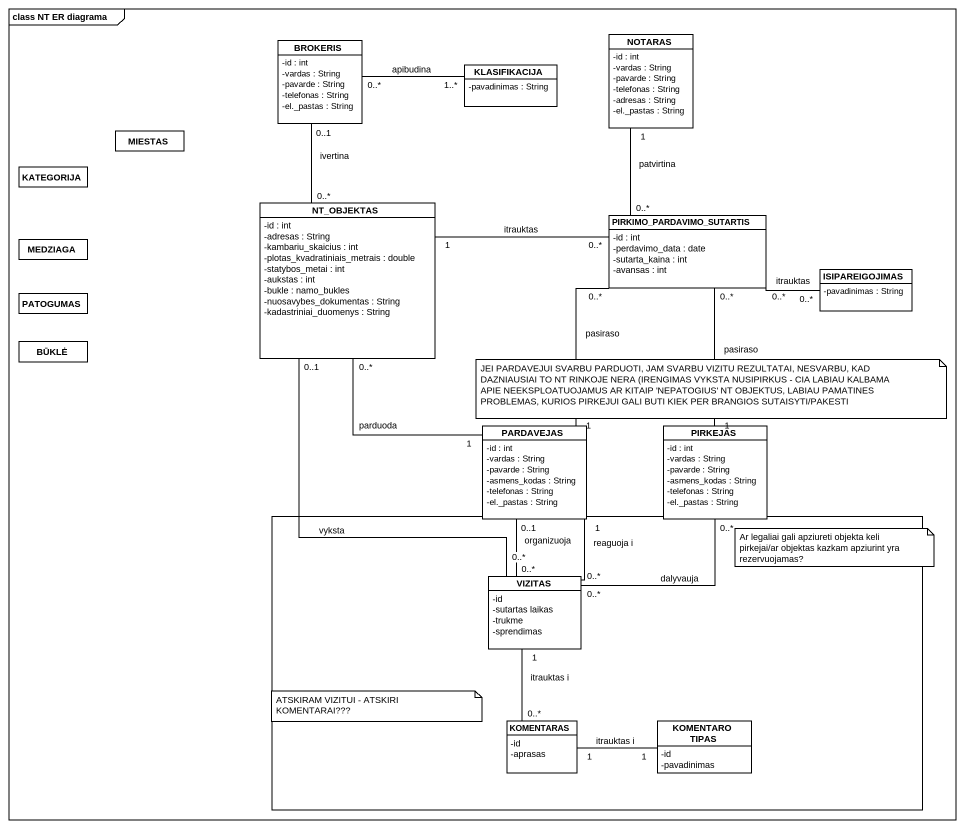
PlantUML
@startuml
mainframe class NT ER diagrama
hide circle
hide empty members
skinparam classAttributeIconSize 0
class BROKERIS {
  -id : int
  -vardas : String
  -pavarde : String
  -telefonas : String
  -el._pastas : String
}
class NOTARAS {
  -id : int
  -vardas : String
  -pavarde : String
  -telefonas : String
  -adresas : String
  -el._pastas : String
}
class KLASIFIKACIJA {
  -pavadinimas : String
}
class MIESTAS
class KATEGORIJA
class NT_OBJEKTAS {
  -id : int
  -adresas : String
  -kambariu_skaicius : int
  -plotas_kvadratiniais_metrais : double
  -statybos_metai : int
  -aukstas : int
  -bukle : namo_bukles
  -nuosavybes_dokumentas : String
  -kadastriniai_duomenys : String
}
class PIRKIMO_PARDAVIMO_SUTARTIS {
  -id : int
  -perdavimo_data : date
  -sutarta_kaina : int
  -avansas : int
}
class MEDZIAGA
class ISIPAREIGOJIMAS {
  -pavadinimas : String
}
class PATOGUMAS
class BŪKLĖ
class PARDAVEJAS {
  -id : int
  -vardas : String
  -pavarde : String
  -asmens_kodas : String
  -telefonas : String
  -el._pastas : String
}
class PIRKEJAS {
  -id : int
  -vardas : String
  -pavarde : String
  -asmens_kodas : String
  -telefonas : String
  -el._pastas : String
}
rectangle " " as rectangle1 {
  class VIZITAS {
    -id
    -sutartas laikas
    -trukme
    -sprendimas
  }
  class KOMENTARAS {
    -id
    -aprasas
  }
  class "KOMENTARO TIPAS" as KOMENTARO_TIPAS {
    -id
    -pavadinimas
  }
}
BROKERIS "0..1" -- "0..*" NT_OBJEKTAS : ivertina
NOTARAS "1" -- "0..*" PIRKIMO_PARDAVIMO_SUTARTIS : patvirtina
KLASIFIKACIJA "1..*" -left- "0..*" BROKERIS : apibudina
NT_OBJEKTAS "1" -right- "0..*" PIRKIMO_PARDAVIMO_SUTARTIS : itrauktas
ISIPAREIGOJIMAS "0..*" -left- "0..*" PIRKIMO_PARDAVIMO_SUTARTIS : itrauktas
PARDAVEJAS "1" -up- "0..*" NT_OBJEKTAS : parduoda
PARDAVEJAS "1" -up- "0..*" PIRKIMO_PARDAVIMO_SUTARTIS : pasiraso
PARDAVEJAS "0..1" -- "0..*" VIZITAS : organizuoja
PIRKEJAS "1" -up- "0..*" PIRKIMO_PARDAVIMO_SUTARTIS : pasiraso
PIRKEJAS "0..*" -- "0..*" VIZITAS : dalyvauja
VIZITAS "0..*" -up- "0..1" NT_OBJEKTAS : vyksta
VIZITAS "0..*" -up- "1" PARDAVEJAS : reaguoja i
KOMENTARAS "0..*" -up- "1" VIZITAS : itrauktas i
KOMENTARO_TIPAS "1" -left- "1" KOMENTARAS : itrauktas i
note as N1
  JEI PARDAVEJUI SVARBU PARDUOTI, JAM SVARBU VIZITU REZULTATAI, NESVARBU, KAD DAZNIAUSIAI TO NT RINKOJE NERA (IRENGIMAS VYKSTA NUSIPIRKUS - CIA LABIAU KALBAMA APIE NEEKSPLOATUOJAMUS AR KITAIP 'NEPATOGIUS' NT OBJEKTUS, LABIAU PAMATINES PROBLEMAS, KURIOS PIRKEJUI GALI BUTI KIEK PER BRANGIOS SUTAISYTI/PAKESTI
end note
note as N2
  Ar legaliai gali apziureti objekta keli pirkejai/ar objektas kazkam apziurint yra rezervuojamas?
end note
note as N3
  ATSKIRAM VIZITUI - ATSKIRI KOMENTARAI???
end note
@enduml
